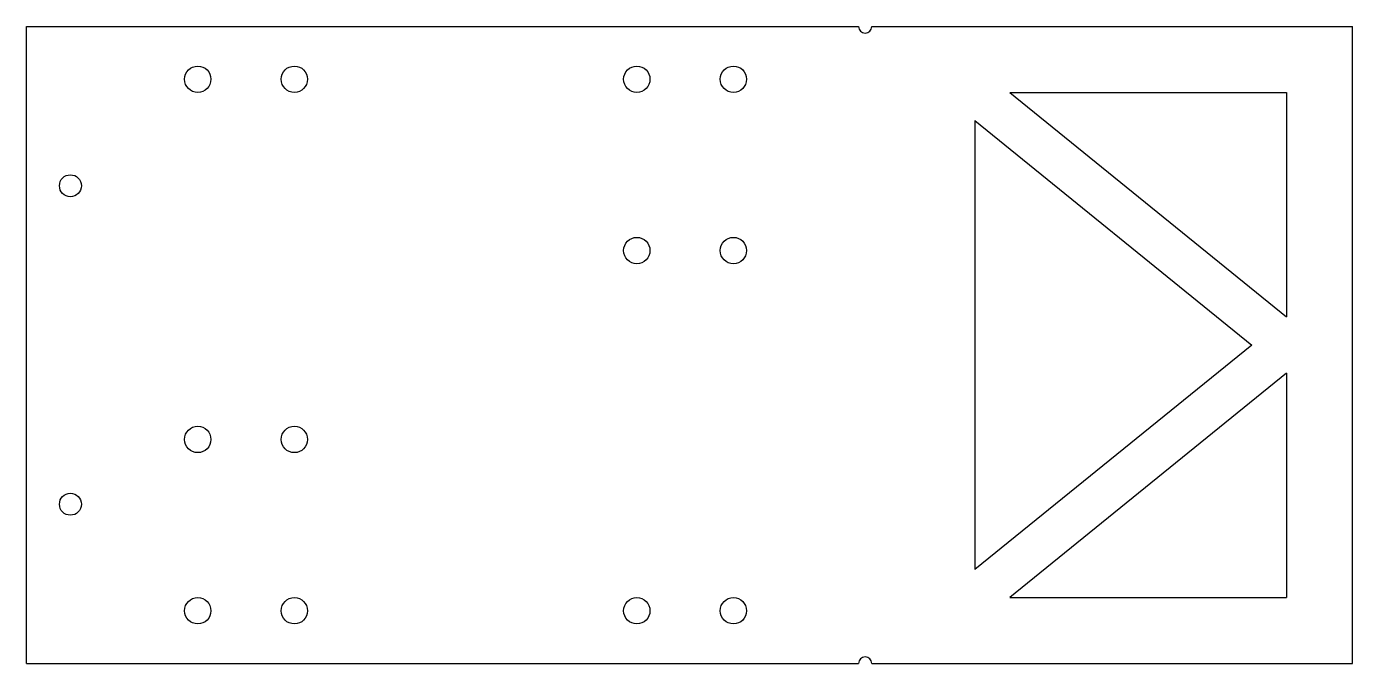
# Model space of a CAD drawing. Header units: millimetres. Extents: x 0 to 302, y 0 to 145.
import ezdxf

# ---------------------------------------------------------------- set-up
doc = ezdxf.new("R2010")
doc.units = ezdxf.units.MM

msp = doc.modelspace()

# ---------------------------------------------------------------- linework, layer by layer
at = {"color": 7, "linetype": 'Continuous'}
for p, q in [((0, 0), (0, 145)), ((0, 145), (189.5, 145)), ((192.5, 145), (302, 145)), ((302, 0), (302, 145)), ((223.94, 130), (287, 130)), ((223.94, 130), (287, 78.93)), ((287, 130), (287, 78.93)), ((216, 123.57), (216, 21.43)), ((216, 123.57), (279.06, 72.5)), ((279.06, 72.5), (216, 21.43)), ((287, 66.07), (223.94, 15)), ((287, 66.07), (287, 15)), ((223.94, 15), (287, 15)), ((0, 0), (189.5, 0)), ((192.5, 0), (302, 0))]:
    msp.add_line(p, q, dxfattribs=at)
for centre, radius in [((39, 133), 3), ((61, 133), 3), ((139, 133), 3), ((161, 133), 3), ((10, 108.75), 2.5), ((139, 94), 3), ((161, 94), 3), ((39, 51), 3), ((61, 51), 3), ((10, 36.25), 2.5), ((39, 12), 3), ((61, 12), 3), ((139, 12), 3), ((161, 12), 3)]:
    msp.add_circle(centre, radius, dxfattribs=at)
for centre, start, end in [((191, 145), 180, 0), ((191, 0), 0, 180)]:
    msp.add_arc(centre, 1.5, start, end, dxfattribs=at)

doc.saveas('drawing.dxf')
